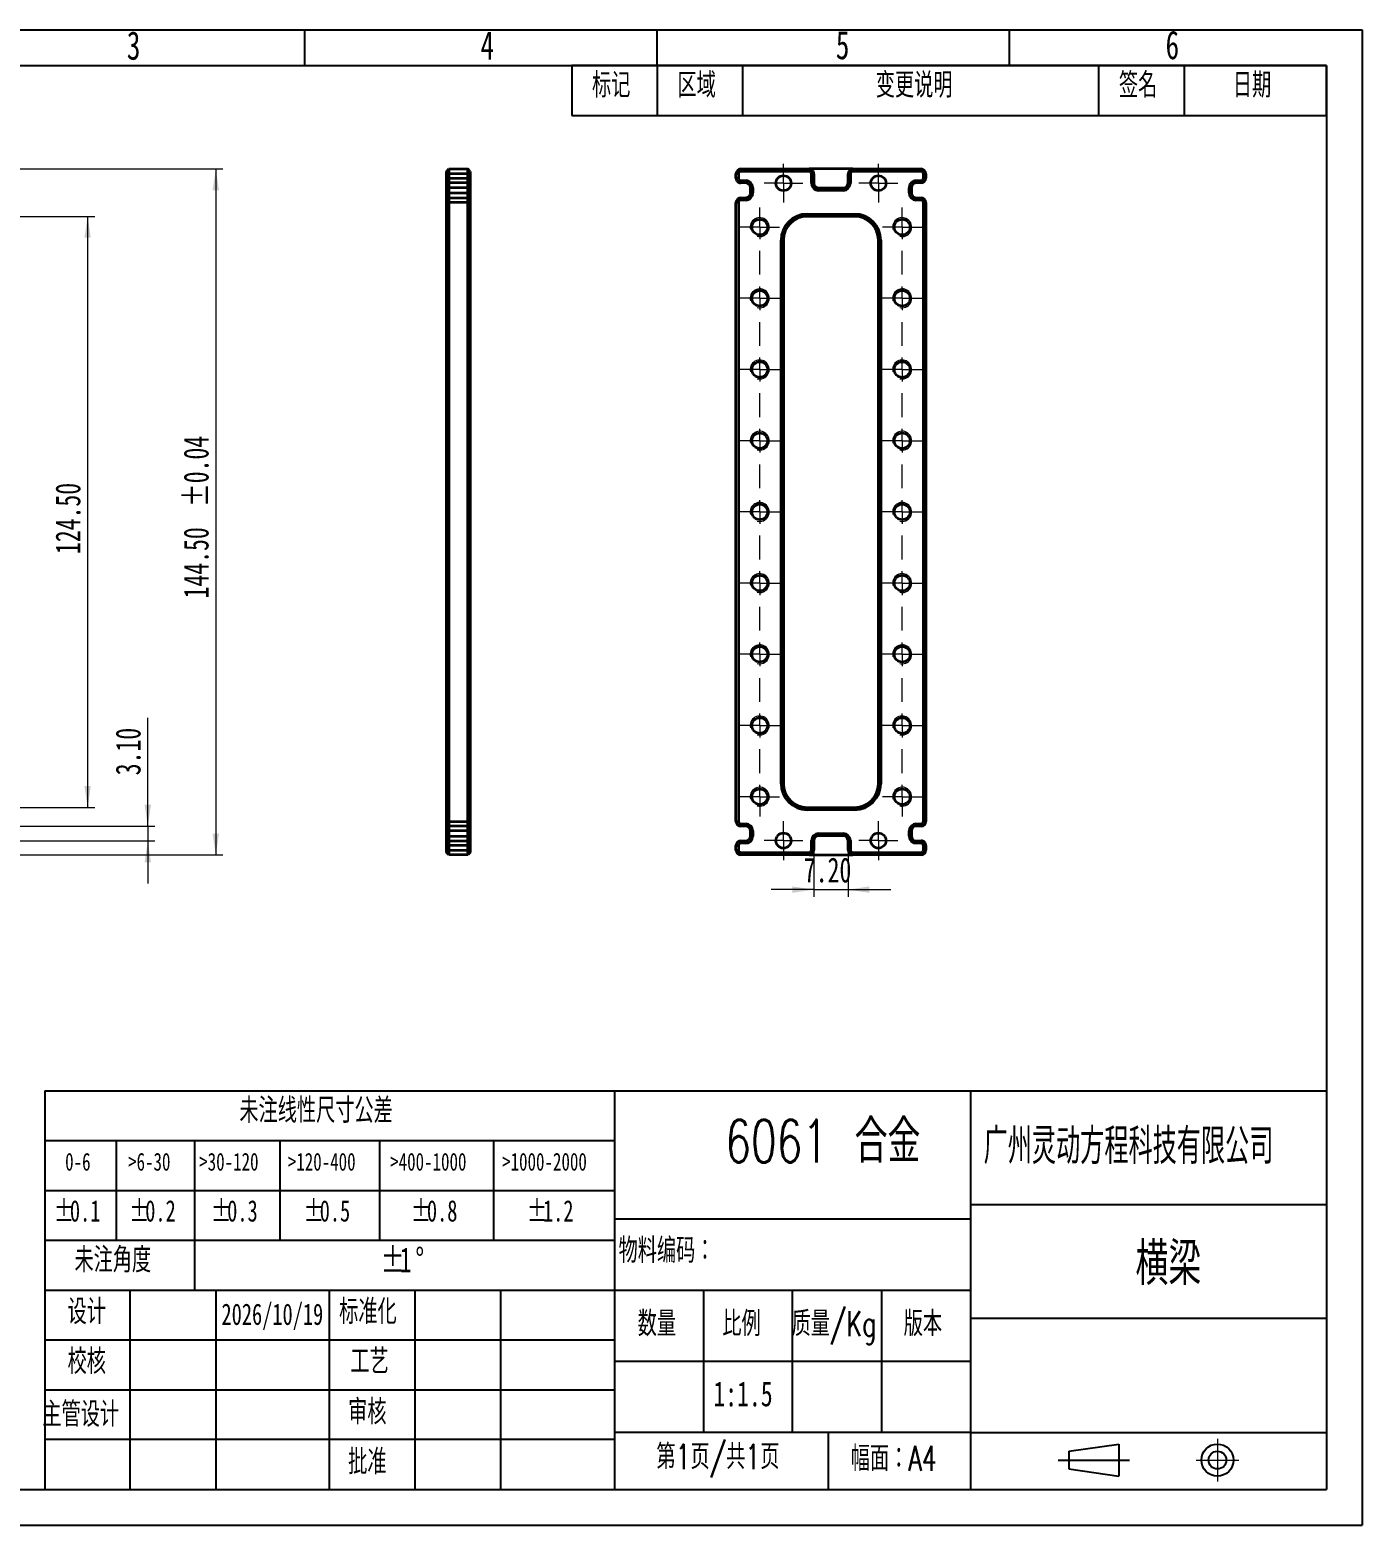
# Model space of a CAD drawing. Header units: millimetres. Extents: x 0 to 297, y 0 to 210.
# Drawn here: x 109.9 to 297, y 0 to 210 of the extents above; entities that cross this region are included whole.
import ezdxf

# ---------------------------------------------------------------- set-up
doc = ezdxf.new("R2010")
doc.units = ezdxf.units.MM
doc.linetypes.add('SLD-中心线', pattern=[34.29, 30.48, -1.27, 1.27, -1.27])
doc.linetypes.add('SLD-实线', pattern=[0])
for name, color, linetype in [('中心线层', 1, 'SLD-中心线'), ('尺寸线层', 83, 'SLD-实线'), ('文本', 7, 'SLD-实线'), ('细实线层', 7, 'SLD-实线')]:
    doc.layers.add(name, color=color, linetype=linetype)
doc.layers.add('粗实线层', color=7, linetype='SLD-实线', lineweight=35)
doc.styles.add('SLDTEXTSTYLE0', font='TXT', dxfattribs={"width": 0.7, "bigfont": 'bigfont'})
doc.styles.add('SLDTEXTSTYLE1', font='TXT', dxfattribs={"width": 0.7})
doc.styles.add('SLDTEXTSTYLE2', font='TXT', dxfattribs={"width": 0.616621, "bigfont": 'bigfont'})
doc.dimstyles.new('SLDDIMSTYLE2', dxfattribs={"dimtxt": 3.5, "dimasz": 3, "dimexe": 0, "dimexo": 0.0625, "dimgap": 0.875, "dimtad": 2, "dimlfac": 1.5, "dimrnd": 1e-09, "dimzin": 4, "dimdsep": 46, "dimtxsty": 'SLDTEXTSTYLE1', "dimsah": 1, "dimcen": 0.09, "dimadec": 0, "dimazin": 1, "dimtol": 1, "dimtp": 0.04, "dimtm": 0.04, "dimtfac": 1, "dimtofl": 0, "dimtmove": 0, "dimatfit": 3, "dimfxl": 0, "dimfrac": 2, "dimtolj": 1, "dimarcsym": 0})
doc.dimstyles.new('SLDDIMSTYLE6', dxfattribs={"dimtxt": 3.5, "dimasz": 3, "dimexe": 0, "dimexo": 0.0625, "dimgap": 0.875, "dimtad": 2, "dimlfac": 1.5, "dimrnd": 1e-09, "dimzin": 4, "dimdsep": 46, "dimtxsty": 'SLDTEXTSTYLE1', "dimsah": 1, "dimcen": 0.09, "dimadec": 0, "dimazin": 1, "dimtfac": 1, "dimtofl": 0, "dimtmove": 0, "dimatfit": 3, "dimfxl": 0, "dimfrac": 2, "dimtolj": 1, "dimtzin": 12, "dimarcsym": 0})
doc.dimstyles.new('SLDDIMSTYLE7', dxfattribs={"dimtxt": 3.5, "dimasz": 3, "dimexe": 0, "dimexo": 0.0625, "dimgap": 0.875, "dimtad": 2, "dimlfac": 1.5, "dimrnd": 1e-09, "dimzin": 4, "dimdsep": 46, "dimtxsty": 'SLDTEXTSTYLE1', "dimsah": 1, "dimcen": 0.09, "dimadec": 0, "dimazin": 1, "dimtfac": 1, "dimtmove": 0, "dimatfit": 0, "dimfxl": 0, "dimfrac": 2, "dimtolj": 1, "dimtzin": 12, "dimarcsym": 0})

# ---------------------------------------------------------------- blocks, each defined once
blk = doc.blocks.new('SW_TABLEANNOTATION_0')
at = {"color": 0}
for p, q in [((0, 0), (0, -7)), ((0, 0), (12, 0)), ((0, 0), (0, -7)), ((106, 0), (0, 0)), ((12, 0), (12, -7)), ((12, 0), (24, 0)), ((24, 0), (24, -7)), ((24, 0), (74, 0)), ((74, 0), (74, -7)), ((74, 0), (86, 0)), ((86, 0), (86, -7)), ((86, 0), (106, 0)), ((106, 0), (106, -7)), ((106, -7), (106, 0)), ((0, -7), (12, -7)), ((0, -7), (106, -7)), ((12, -7), (24, -7)), ((24, -7), (74, -7)), ((74, -7), (86, -7)), ((86, -7), (106, -7))]:
    blk.add_line(p, q, dxfattribs=at)
at = {"color": 0, "char_height": 3.5, "attachment_point": 1, "style": 'SLDTEXTSTYLE0'}
for s, insert in [('标记', (2.85, -1.01)), ('区域', (14.85, -1.01)), ('变更说明', (42.7, -1.01)), ('签名', (76.85, -1.01)), ('日期', (92.85, -1.01))]:
    blk.add_mtext(s, dxfattribs=dict(at, insert=insert))
blk = doc.blocks.new('SW_TABLEANNOTATION_1')
at = {"color": 0}
for p, q in [((0, 0), (0, -7)), ((0, 0), (5, 0)), ((5, 0), (10, 0)), ((10, 0), (21, 0)), ((21, 0), (33, 0)), ((33, 0), (47, 0)), ((47, 0), (63, 0)), ((63, 0), (80, 0)), ((80, 0), (80, -7)), ((0, -7), (0, -14)), ((0, -7), (5, -7)), ((5, -7), (10, -7)), ((10, -7), (10, -14)), ((10, -7), (21, -7)), ((21, -7), (21, -14)), ((21, -7), (33, -7)), ((33, -7), (33, -14)), ((33, -7), (47, -7)), ((47, -7), (47, -14)), ((47, -7), (63, -7)), ((63, -7), (63, -14)), ((63, -7), (80, -7)), ((80, -7), (80, -14)), ((0, -14), (0, -21)), ((0, -14), (5, -14)), ((5, -14), (10, -14)), ((10, -14), (10, -21)), ((10, -14), (21, -14)), ((21, -14), (21, -21)), ((21, -14), (33, -14)), ((33, -14), (33, -21)), ((33, -14), (47, -14)), ((47, -14), (47, -21)), ((47, -14), (63, -14)), ((63, -14), (63, -21)), ((63, -14), (80, -14)), ((80, -14), (80, -21)), ((0, -21), (0, -28)), ((0, -21), (5, -21)), ((5, -21), (10, -21)), ((10, -21), (21, -21)), ((21, -21), (21, -28)), ((21, -21), (21, -28)), ((21, -21), (33, -21)), ((33, -21), (47, -21)), ((47, -21), (63, -21)), ((63, -21), (80, -21)), ((80, -21), (80, -28)), ((0, -28), (5, -28)), ((5, -28), (10, -28)), ((10, -28), (21, -28)), ((21, -28), (33, -28)), ((33, -28), (47, -28)), ((47, -28), (63, -28)), ((63, -28), (80, -28))]:
    blk.add_line(p, q, dxfattribs=at)
at = {"color": 0, "attachment_point": 1}
for s, insert, char_height, style in [('未注线性尺寸公差', (27.32, -1.01), 3.5, 'SLDTEXTSTYLE0'), ('0-6', (2.85, -8.72), 2.5, 'SLDTEXTSTYLE1'), ('>6-30', (11.69, -8.72), 2.5, 'SLDTEXTSTYLE1'), ('>30-120', (21.68, -8.72), 2.5, 'SLDTEXTSTYLE1'), ('>120-400', (34.12, -8.72), 2.5, 'SLDTEXTSTYLE1'), ('>400-1000', (48.5, -8.72), 2.5, 'SLDTEXTSTYLE1'), ('>1000-2000', (64.22, -8.72), 2.5, 'SLDTEXTSTYLE1'), ('%%p', (1.25, -15.37), 3, 'SLDTEXTSTYLE1'), ('0.1', (3.52, -15.37), 3, 'SLDTEXTSTYLE1'), ('%%p', (11.84, -15.37), 3, 'SLDTEXTSTYLE1'), ('0.2', (14.1, -15.37), 3, 'SLDTEXTSTYLE1'), ('%%p', (23.34, -15.37), 3, 'SLDTEXTSTYLE1'), ('0.3', (25.61, -15.37), 3, 'SLDTEXTSTYLE1'), ('%%p', (36.34, -15.37), 3, 'SLDTEXTSTYLE1'), ('0.5', (38.6, -15.37), 3, 'SLDTEXTSTYLE1'), ('%%p', (51.4, -15.37), 3, 'SLDTEXTSTYLE1'), ('0.8', (53.66, -15.37), 3, 'SLDTEXTSTYLE1'), ('%%p', (67.69, -15.37), 3, 'SLDTEXTSTYLE1'), ('1.2', (69.96, -15.37), 3, 'SLDTEXTSTYLE1'), ('未注角度', (4.16, -22.01), 3.5, 'SLDTEXTSTYLE0'), ('%%p', (47.19, -22.01), 3.5, 'SLDTEXTSTYLE1'), ('1', (49.84, -22.01), 3.5, 'SLDTEXTSTYLE1'), ('%%d', (52.04, -22.01), 3.5, 'SLDTEXTSTYLE1')]:
    blk.add_mtext(s, dxfattribs=dict(at, insert=insert, char_height=char_height, style=style))
blk = doc.blocks.new('_D_2')
at = {"layer": '尺寸线层', "linetype": 'SLD-实线', "lineweight": 18}
for p, q in [((101.34, 190.47), (137.01, 190.47)), ((136.01, 190.47), (136.01, 94.13)), ((101.34, 94.13), (137.01, 94.13))]:
    blk.add_line(p, q, dxfattribs=at)
for points in [[(136.01, 190.47), (135.56, 187.47), (136.46, 187.47)], [(136.01, 94.13), (136.46, 97.13), (135.56, 97.13)]]:
    blk.add_solid(points, dxfattribs=at)
at = {"layer": '尺寸线层', "linetype": 'SLD-实线', "lineweight": 18, "char_height": 3.5, "attachment_point": 1, "rotation": 90, "style": 'SLDTEXTSTYLE1'}
for s, insert in [('±0.04', (131.49, 142.99)), ('144.50', (131.49, 130.15))]:
    blk.add_mtext(s, dxfattribs=dict(at, insert=insert))
blk = doc.blocks.new('_D_6')
at = {"layer": '尺寸线层', "linetype": 'SLD-实线', "lineweight": 18}
for p, q in [((92.01, 183.8), (119.01, 183.8)), ((118.01, 183.8), (118.01, 100.8)), ((92.01, 100.8), (119.01, 100.8))]:
    blk.add_line(p, q, dxfattribs=at)
for points in [[(118.01, 183.8), (117.56, 180.8), (118.46, 180.8)], [(118.01, 100.8), (118.46, 103.8), (117.56, 103.8)]]:
    blk.add_solid(points, dxfattribs=at)
at = {"layer": '尺寸线层', "linetype": 'SLD-实线', "lineweight": 18, "insert": (113.49, 136.38), "char_height": 3.5, "attachment_point": 1, "rotation": 90, "style": 'SLDTEXTSTYLE1'}
blk.add_mtext('124.50', dxfattribs=at)
blk = doc.blocks.new('_D_9')
at = {"layer": '尺寸线层', "linetype": 'SLD-实线', "lineweight": 18}
for p, q in [((126.46, 98.17), (126.46, 113.4)), ((101.34, 98.17), (127.46, 98.17)), ((126.46, 98.17), (126.46, 96.1)), ((101.34, 96.1), (127.46, 96.1)), ((126.46, 96.1), (126.46, 90.1))]:
    blk.add_line(p, q, dxfattribs=at)
for points in [[(126.46, 98.17), (126.91, 101.17), (126.01, 101.17)], [(126.46, 96.1), (126.01, 93.1), (126.91, 93.1)]]:
    blk.add_solid(points, dxfattribs=at)
at = {"layer": '尺寸线层', "linetype": 'SLD-实线', "lineweight": 18, "insert": (121.94, 105.31), "char_height": 3.5, "attachment_point": 1, "rotation": 90, "style": 'SLDTEXTSTYLE1'}
blk.add_mtext('3.10', dxfattribs=at)
blk = doc.blocks.new('_D_12')
at = {"layer": '尺寸线层', "linetype": 'SLD-实线', "lineweight": 18}
for p, q in [((220, 94.8), (220, 88.25)), ((224.8, 94.8), (224.8, 88.25)), ((220, 89.25), (214, 89.25)), ((220, 89.25), (224.8, 89.25)), ((224.8, 89.25), (230.8, 89.25))]:
    blk.add_line(p, q, dxfattribs=at)
for points in [[(220, 89.25), (217, 89.7), (217, 88.8)], [(224.8, 89.25), (227.8, 88.8), (227.8, 89.7)]]:
    blk.add_solid(points, dxfattribs=at)
at = {"layer": '尺寸线层', "linetype": 'SLD-实线', "lineweight": 18, "insert": (218.6, 93.76), "char_height": 3.5, "attachment_point": 1, "style": 'SLDTEXTSTYLE1'}
blk.add_mtext('7.20', dxfattribs=at)
blk = doc.blocks.new('SW_CENTERMARKSYMBOL_6')
at = {"layer": '中心线层', "color": 0, "linetype": 'SLD-中心线', "lineweight": 18}
for p, q in [((0, 1.67), (0, 2.73)), ((-1.67, 0), (-2.73, 0)), ((0, 0), (-1.67, 0)), ((0, 0), (0, 1.67)), ((0, 0), (0, -1.67)), ((0, 0), (1.67, 0)), ((1.67, 0), (2.73, 0)), ((0, -1.67), (0, -2.73))]:
    blk.add_line(p, q, dxfattribs=at)
blk = doc.blocks.new('SW_CENTERMARKSYMBOL_7')
at = {"layer": '中心线层', "color": 0, "linetype": 'SLD-中心线', "lineweight": 18}
for p, q in [((0, 1.67), (0, 2.73)), ((-1.67, 0), (-2.73, 0)), ((0, 0), (-1.67, 0)), ((0, 0), (0, 1.67)), ((0, 0), (0, -1.67)), ((0, 0), (1.67, 0)), ((1.67, 0), (2.73, 0)), ((0, -1.67), (0, -2.73))]:
    blk.add_line(p, q, dxfattribs=at)
blk = doc.blocks.new('SW_CENTERMARKSYMBOL_8')
at = {"layer": '中心线层', "color": 0, "linetype": 'SLD-中心线', "lineweight": 18}
for p, q in [((0, 1.67), (0, 2.73)), ((-1.67, 0), (-2.73, 0)), ((0, 0), (-1.67, 0)), ((0, 0), (0, 1.67)), ((0, 0), (0, -1.67)), ((0, 0), (1.67, 0)), ((1.67, 0), (2.73, 0)), ((0, -1.67), (0, -2.73))]:
    blk.add_line(p, q, dxfattribs=at)
blk = doc.blocks.new('SW_CENTERMARKSYMBOL_9')
at = {"layer": '中心线层', "color": 0, "linetype": 'SLD-中心线', "lineweight": 18}
for p, q in [((0, 1.67), (0, 2.73)), ((-1.67, 0), (-2.73, 0)), ((0, 0), (-1.67, 0)), ((0, 0), (0, 1.67)), ((0, 0), (0, -1.67)), ((0, 0), (1.67, 0)), ((1.67, 0), (2.73, 0)), ((0, -1.67), (0, -2.73))]:
    blk.add_line(p, q, dxfattribs=at)
blk = doc.blocks.new('SW_CENTERMARKSYMBOL_10')
at = {"layer": '中心线层', "color": 0, "linetype": 'SLD-中心线', "lineweight": 18}
for p, q in [((0, 31.67), (0, 32.77)), ((0, 30), (0, 31.67)), ((-1.67, 30), (-2.77, 30)), ((0, 30), (-1.67, 30)), ((0, 30), (0, 28.33)), ((0, 30), (1.67, 30)), ((1.67, 30), (2.77, 30)), ((0, 23.33), (0, 26.67)), ((0, 20), (0, 21.67)), ((-1.67, 20), (-2.77, 20)), ((0, 20), (-1.67, 20)), ((0, 20), (0, 18.33)), ((0, 20), (1.67, 20)), ((1.67, 20), (2.77, 20)), ((0, 13.33), (0, 16.67)), ((0, 10), (0, 11.67)), ((-1.67, 10), (-2.77, 10)), ((0, 10), (-1.67, 10)), ((0, 10), (0, 8.33)), ((0, 10), (1.67, 10)), ((1.67, 10), (2.77, 10)), ((0, 3.33), (0, 6.67)), ((-1.67, 0), (-2.77, 0)), ((0, 0), (-1.67, 0)), ((0, 0), (0, 1.67)), ((0, 0), (0, -1.67)), ((0, 0), (1.67, 0)), ((1.67, 0), (2.77, 0)), ((0, -6.67), (0, -3.33)), ((0, -10), (0, -8.33)), ((-1.67, -10), (-2.77, -10)), ((0, -10), (-1.67, -10)), ((0, -10), (0, -11.67)), ((0, -10), (1.67, -10)), ((1.67, -10), (2.77, -10)), ((0, -16.67), (0, -13.33)), ((0, -20), (0, -18.33)), ((-1.67, -20), (-2.77, -20)), ((0, -20), (-1.67, -20)), ((0, -20), (0, -21.67)), ((0, -20), (1.67, -20)), ((1.67, -20), (2.77, -20)), ((0, -26.67), (0, -23.33)), ((0, -30), (0, -28.33)), ((-1.67, -30), (-2.77, -30)), ((0, -30), (-1.67, -30)), ((0, -30), (0, -31.67)), ((0, -30), (1.67, -30)), ((1.67, -30), (2.77, -30)), ((0, -36.67), (0, -33.33)), ((0, -40), (0, -38.33)), ((-1.67, -40), (-2.77, -40)), ((0, -40), (-1.67, -40)), ((0, -40), (0, -41.67)), ((0, -40), (1.67, -40)), ((1.67, -40), (2.77, -40)), ((0, -46.67), (0, -43.33)), ((-1.67, -50), (-2.77, -50)), ((0, -50), (-1.67, -50)), ((0, -50), (0, -48.33)), ((0, -50), (0, -51.67)), ((0, -50), (1.67, -50)), ((1.67, -50), (2.77, -50)), ((0, -51.67), (0, -52.77))]:
    blk.add_line(p, q, dxfattribs=at)
blk = doc.blocks.new('SW_CENTERMARKSYMBOL_11')
at = {"layer": '中心线层', "color": 0, "linetype": 'SLD-中心线', "lineweight": 18}
for p, q in [((0, 31.67), (0, 32.77)), ((0, 30), (0, 31.67)), ((-1.67, 30), (-2.77, 30)), ((0, 30), (-1.67, 30)), ((0, 30), (0, 28.33)), ((0, 30), (1.67, 30)), ((1.67, 30), (2.77, 30)), ((0, 23.33), (0, 26.67)), ((0, 20), (0, 21.67)), ((-1.67, 20), (-2.77, 20)), ((0, 20), (-1.67, 20)), ((0, 20), (0, 18.33)), ((0, 20), (1.67, 20)), ((1.67, 20), (2.77, 20)), ((0, 13.33), (0, 16.67)), ((0, 10), (0, 11.67)), ((-1.67, 10), (-2.77, 10)), ((0, 10), (-1.67, 10)), ((0, 10), (0, 8.33)), ((0, 10), (1.67, 10)), ((1.67, 10), (2.77, 10)), ((0, 3.33), (0, 6.67)), ((-1.67, 0), (-2.77, 0)), ((0, 0), (-1.67, 0)), ((0, 0), (0, 1.67)), ((0, 0), (0, -1.67)), ((0, 0), (1.67, 0)), ((1.67, 0), (2.77, 0)), ((0, -6.67), (0, -3.33)), ((0, -10), (0, -8.33)), ((-1.67, -10), (-2.77, -10)), ((0, -10), (-1.67, -10)), ((0, -10), (0, -11.67)), ((0, -10), (1.67, -10)), ((1.67, -10), (2.77, -10)), ((0, -16.67), (0, -13.33)), ((0, -20), (0, -18.33)), ((-1.67, -20), (-2.77, -20)), ((0, -20), (-1.67, -20)), ((0, -20), (0, -21.67)), ((0, -20), (1.67, -20)), ((1.67, -20), (2.77, -20)), ((0, -26.67), (0, -23.33)), ((0, -30), (0, -28.33)), ((-1.67, -30), (-2.77, -30)), ((0, -30), (-1.67, -30)), ((0, -30), (0, -31.67)), ((0, -30), (1.67, -30)), ((1.67, -30), (2.77, -30)), ((0, -36.67), (0, -33.33)), ((0, -40), (0, -38.33)), ((-1.67, -40), (-2.77, -40)), ((0, -40), (-1.67, -40)), ((0, -40), (0, -41.67)), ((0, -40), (1.67, -40)), ((1.67, -40), (2.77, -40)), ((0, -46.67), (0, -43.33)), ((-1.67, -50), (-2.77, -50)), ((0, -50), (-1.67, -50)), ((0, -50), (0, -48.33)), ((0, -50), (0, -51.67)), ((0, -50), (1.67, -50)), ((1.67, -50), (2.77, -50)), ((0, -51.67), (0, -52.77))]:
    blk.add_line(p, q, dxfattribs=at)

msp = doc.modelspace()

# ---------------------------------------------------------------- linework, layer by layer
for p, q in [((0, 210), (297, 210)), ((148.5, 205), (148.5, 210)), ((198, 205), (198, 210)), ((247.5, 205), (247.5, 210)), ((297, 210), (297, 0)), ((25, 205), (292, 205)), ((292, 205), (292, 5)), ((112, 61), (292, 61)), ((112, 61), (112, 5)), ((192, 61), (192, 5)), ((242, 61), (242, 5)), ((292, 45), (242, 45)), ((192, 43), (242, 43)), ((112, 33), (192, 33)), ((124, 5), (124, 33)), ((136, 33), (136, 5)), ((152, 5), (152, 33)), ((164, 5), (164, 33)), ((176, 33), (176, 5)), ((192, 33), (242, 33)), ((204.5, 33), (204.5, 13)), ((217, 13), (217, 33)), ((229.5, 33), (229.5, 13)), ((292, 29), (242, 29)), ((112, 26), (192, 26)), ((242, 23), (192, 23)), ((112, 19), (192, 19)), ((242, 13), (192, 13)), ((222, 13), (222, 5)), ((242, 13), (292, 13)), ((192, 12), (112, 12)), ((255.82625782, 10.38429074), (262.82625782, 11.38429074)), ((262.82625782, 11.38429074), (262.82625782, 6.88429074)), ((254.32625782, 9.13429074), (264.32625782, 9.13429074)), ((255.82625782, 10.38429074), (255.82625782, 7.88429074)), ((255.82625782, 7.88429074), (262.82625782, 6.88429074)), ((25, 5), (292, 5)), ((0, 0), (297, 0))]:
    msp.add_line(p, q)
for radius in [2.25, 1.25]:
    msp.add_circle((276.6807843, 9.13429074), radius)
at = {"layer": '中心线层', "linetype": 'SLD-中心线', "lineweight": 18}
for p, q in [((276.6807843, 12.13429074), (276.6807843, 6.13429074)), ((273.6807843, 9.13429074), (279.6807843, 9.13429074))]:
    msp.add_line(p, q, dxfattribs=at)
at = {"layer": '粗实线层', "linetype": 'SLD-实线', "lineweight": 35}
for p, q in [((168.4131866, 190.1337651), (168.74651993, 190.46709844)), ((168.4131866, 189.80043177), (168.4131866, 190.1337651)), ((168.4131866, 189.80043177), (168.74651993, 189.80043177)), ((168.4131866, 189.16709844), (168.4131866, 189.80043177)), ((168.4131866, 189.16709844), (168.74651993, 189.16709844)), ((168.4131866, 188.8337651), (168.4131866, 189.16709844)), ((168.74651993, 190.46709844), (168.74651993, 189.80043177)), ((168.74651993, 190.46709844), (171.4131866, 190.46709844)), ((171.4131866, 189.80043177), (168.74651993, 189.80043177)), ((168.74651993, 189.80043177), (168.74651993, 189.16709844)), ((168.74651993, 189.16709844), (171.4131866, 189.16709844)), ((168.74651993, 189.16709844), (168.74651993, 188.50043177)), ((171.4131866, 189.80043177), (171.4131866, 190.46709844)), ((171.74651993, 190.1337651), (171.4131866, 190.46709844)), ((171.74651993, 189.80043177), (171.4131866, 189.80043177)), ((171.4131866, 189.16709844), (171.4131866, 189.80043177)), ((171.74651993, 189.16709844), (171.4131866, 189.16709844)), ((171.4131866, 188.50043177), (171.4131866, 189.16709844)), ((171.74651993, 190.1337651), (171.74651993, 189.80043177)), ((171.74651993, 189.80043177), (171.74651993, 189.16709844)), ((171.74651993, 189.16709844), (171.74651993, 188.8337651)), ((209.40236752, 189.80043177), (209.06903419, 189.80043177)), ((209.06903419, 189.16709844), (209.06903419, 189.80043177)), ((209.40236752, 189.16709844), (209.06903419, 189.16709844)), ((209.40236752, 189.80043177), (209.40236752, 189.16709844)), ((209.73570085, 190.1337651), (209.73570085, 190.46709844)), ((209.73570085, 190.46709844), (219.33570085, 190.46709844)), ((219.33570085, 190.1337651), (209.73570085, 190.1337651)), ((219.33570085, 190.1337651), (219.33570085, 190.46709844)), ((225.46903419, 190.46709844), (219.33570085, 190.46709844)), ((219.66903419, 188.46709844), (219.66903419, 189.80043177)), ((219.66903419, 189.80043177), (220.00236752, 189.80043177)), ((220.00236752, 189.80043177), (220.00236752, 188.46709844)), ((224.80236752, 188.46709844), (224.80236752, 189.80043177)), ((225.13570085, 189.80043177), (224.80236752, 189.80043177)), ((225.13570085, 189.80043177), (225.13570085, 188.46709844)), ((225.46903419, 190.1337651), (225.46903419, 190.46709844)), ((225.46903419, 190.46709844), (235.06903419, 190.46709844)), ((235.06903419, 190.1337651), (225.46903419, 190.1337651)), ((235.06903419, 190.1337651), (235.06903419, 190.46709844)), ((235.40236752, 189.16709844), (235.40236752, 189.80043177)), ((235.40236752, 189.80043177), (235.73570085, 189.80043177)), ((235.40236752, 189.16709844), (235.73570085, 189.16709844)), ((235.73570085, 189.80043177), (235.73570085, 189.16709844)), ((168.4131866, 188.8337651), (168.74651993, 188.50043177)), ((168.4131866, 187.8337651), (168.4131866, 188.8337651)), ((168.4131866, 187.8337651), (168.74651993, 187.8337651)), ((168.4131866, 187.10043177), (168.4131866, 187.8337651)), ((168.4131866, 187.10043177), (168.74651993, 187.10043177)), ((168.4131866, 186.10043177), (168.4131866, 187.10043177)), ((171.4131866, 188.50043177), (168.74651993, 188.50043177)), ((168.74651993, 188.50043177), (168.74651993, 187.8337651)), ((171.4131866, 187.8337651), (168.74651993, 187.8337651)), ((168.74651993, 187.8337651), (168.74651993, 187.10043177)), ((168.74651993, 187.10043177), (168.74651993, 186.4337651)), ((168.74651993, 187.10043177), (171.4131866, 187.10043177)), ((171.74651993, 188.8337651), (171.4131866, 188.50043177)), ((171.4131866, 187.8337651), (171.4131866, 188.50043177)), ((171.74651993, 187.8337651), (171.4131866, 187.8337651)), ((171.4131866, 187.10043177), (171.4131866, 187.8337651)), ((171.4131866, 186.4337651), (171.4131866, 187.10043177)), ((171.74651993, 187.10043177), (171.4131866, 187.10043177)), ((171.74651993, 188.8337651), (171.74651993, 187.8337651)), ((171.74651993, 187.8337651), (171.74651993, 187.10043177)), ((171.74651993, 187.10043177), (171.74651993, 186.10043177)), ((209.73570085, 188.8337651), (210.43570085, 188.8337651)), ((209.73570085, 188.8337651), (209.73570085, 188.50043177)), ((210.43570085, 188.50043177), (209.73570085, 188.50043177)), ((210.43570085, 188.8337651), (210.43570085, 188.50043177)), ((211.43570085, 187.8337651), (211.10236752, 187.8337651)), ((211.10236752, 187.10043177), (211.10236752, 187.8337651)), ((211.43570085, 187.10043177), (211.10236752, 187.10043177)), ((211.43570085, 187.8337651), (211.43570085, 187.10043177)), ((219.66903419, 188.46709844), (220.00236752, 188.46709844)), ((220.66903419, 187.46709844), (220.66903419, 187.80043177)), ((220.66903419, 187.80043177), (224.13570085, 187.80043177)), ((224.13570085, 187.46709844), (220.66903419, 187.46709844)), ((224.13570085, 187.46709844), (224.13570085, 187.80043177)), ((225.13570085, 188.46709844), (224.80236752, 188.46709844)), ((233.36903419, 187.10043177), (233.36903419, 187.8337651)), ((233.36903419, 187.8337651), (233.70236752, 187.8337651)), ((233.36903419, 187.10043177), (233.70236752, 187.10043177)), ((233.70236752, 187.8337651), (233.70236752, 187.10043177)), ((234.36903419, 188.8337651), (235.06903419, 188.8337651)), ((234.36903419, 188.8337651), (234.36903419, 188.50043177)), ((235.06903419, 188.50043177), (234.36903419, 188.50043177)), ((235.06903419, 188.8337651), (235.06903419, 188.50043177)), ((168.4131866, 186.10043177), (168.74651993, 186.4337651)), ((168.4131866, 185.76709844), (168.4131866, 186.10043177)), ((168.4131866, 98.8337651), (168.4131866, 185.76709844)), ((168.4131866, 185.76709844), (168.74651993, 185.76709844)), ((168.74651993, 186.4337651), (168.74651993, 185.76709844)), ((168.74651993, 186.4337651), (171.4131866, 186.4337651)), ((168.74651993, 185.76709844), (168.74651993, 98.8337651)), ((171.4131866, 185.76709844), (168.74651993, 185.76709844)), ((171.4131866, 185.76709844), (171.4131866, 186.4337651)), ((171.74651993, 186.10043177), (171.4131866, 186.4337651)), ((171.4131866, 98.8337651), (171.4131866, 185.76709844)), ((171.74651993, 185.76709844), (171.4131866, 185.76709844)), ((171.74651993, 186.10043177), (171.74651993, 185.76709844)), ((171.74651993, 185.76709844), (171.74651993, 98.8337651)), ((209.40236752, 185.76709844), (209.06903419, 185.76709844)), ((209.06903419, 98.8337651), (209.06903419, 185.76709844)), ((209.40236752, 185.76709844), (209.40236752, 98.8337651)), ((209.73570085, 186.10043177), (209.73570085, 186.4337651)), ((209.73570085, 186.4337651), (210.43570085, 186.4337651)), ((210.43570085, 186.10043177), (209.73570085, 186.10043177)), ((210.43570085, 186.10043177), (210.43570085, 186.4337651)), ((234.36903419, 186.10043177), (234.36903419, 186.4337651)), ((234.36903419, 186.4337651), (235.06903419, 186.4337651)), ((235.06903419, 186.10043177), (234.36903419, 186.10043177)), ((235.06903419, 186.10043177), (235.06903419, 186.4337651)), ((235.40236752, 98.8337651), (235.40236752, 185.76709844)), ((235.40236752, 185.76709844), (235.73570085, 185.76709844)), ((235.73570085, 185.76709844), (235.73570085, 98.8337651)), ((219.06903419, 184.1337651), (225.73570085, 184.1337651)), ((219.06903419, 183.80043177), (219.06903419, 184.1337651)), ((225.73570085, 183.80043177), (219.06903419, 183.80043177)), ((225.73570085, 184.1337651), (225.73570085, 183.80043177)), ((215.40236752, 104.1337651), (215.40236752, 180.46709844)), ((215.73570085, 180.46709844), (215.40236752, 180.46709844)), ((215.73570085, 180.46709844), (215.73570085, 104.1337651)), ((229.40236752, 180.46709844), (229.06903419, 180.46709844)), ((229.06903419, 104.1337651), (229.06903419, 180.46709844)), ((229.40236752, 180.46709844), (229.40236752, 104.1337651)), ((215.73570085, 104.1337651), (215.40236752, 104.1337651)), ((229.40236752, 104.1337651), (229.06903419, 104.1337651)), ((219.06903419, 100.80043177), (219.06903419, 100.46709844)), ((219.06903419, 100.80043177), (225.73570085, 100.80043177)), ((225.73570085, 100.46709844), (225.73570085, 100.80043177)), ((168.4131866, 98.50043177), (168.4131866, 98.8337651)), ((168.74651993, 98.8337651), (168.4131866, 98.8337651)), ((168.74651993, 98.8337651), (168.74651993, 98.16709844)), ((168.74651993, 98.8337651), (171.4131866, 98.8337651)), ((171.4131866, 98.16709844), (171.4131866, 98.8337651)), ((171.74651993, 98.8337651), (171.4131866, 98.8337651)), ((171.74651993, 98.8337651), (171.74651993, 98.50043177)), ((209.06903419, 98.8337651), (209.40236752, 98.8337651)), ((225.73570085, 100.46709844), (219.06903419, 100.46709844)), ((235.73570085, 98.8337651), (235.40236752, 98.8337651)), ((168.74651993, 98.16709844), (168.4131866, 98.50043177)), ((168.4131866, 97.50043177), (168.4131866, 98.50043177)), ((168.74651993, 97.50043177), (168.4131866, 97.50043177)), ((168.4131866, 96.76709844), (168.4131866, 97.50043177)), ((168.74651993, 96.76709844), (168.4131866, 96.76709844)), ((168.4131866, 95.76709844), (168.4131866, 96.76709844)), ((171.4131866, 98.16709844), (168.74651993, 98.16709844)), ((168.74651993, 98.16709844), (168.74651993, 97.50043177)), ((171.4131866, 97.50043177), (168.74651993, 97.50043177)), ((168.74651993, 97.50043177), (168.74651993, 96.76709844)), ((168.74651993, 96.76709844), (168.74651993, 96.10043177)), ((168.74651993, 96.76709844), (171.4131866, 96.76709844)), ((171.74651993, 98.50043177), (171.4131866, 98.16709844)), ((171.4131866, 97.50043177), (171.4131866, 98.16709844)), ((171.74651993, 97.50043177), (171.4131866, 97.50043177)), ((171.4131866, 96.76709844), (171.4131866, 97.50043177)), ((171.4131866, 96.10043177), (171.4131866, 96.76709844)), ((171.74651993, 96.76709844), (171.4131866, 96.76709844)), ((171.74651993, 98.50043177), (171.74651993, 97.50043177)), ((171.74651993, 97.50043177), (171.74651993, 96.76709844)), ((171.74651993, 96.76709844), (171.74651993, 95.76709844)), ((209.73570085, 98.50043177), (210.43570085, 98.50043177)), ((209.73570085, 98.16709844), (209.73570085, 98.50043177)), ((210.43570085, 98.16709844), (209.73570085, 98.16709844)), ((210.43570085, 98.16709844), (210.43570085, 98.50043177)), ((211.10236752, 97.50043177), (211.43570085, 97.50043177)), ((211.10236752, 96.76709844), (211.10236752, 97.50043177)), ((211.10236752, 96.76709844), (211.43570085, 96.76709844)), ((211.43570085, 97.50043177), (211.43570085, 96.76709844)), ((220.66903419, 97.1337651), (224.13570085, 97.1337651)), ((220.66903419, 96.80043177), (220.66903419, 97.1337651)), ((224.13570085, 96.80043177), (220.66903419, 96.80043177)), ((224.13570085, 96.80043177), (224.13570085, 97.1337651)), ((233.36903419, 96.76709844), (233.36903419, 97.50043177)), ((233.70236752, 97.50043177), (233.36903419, 97.50043177)), ((233.70236752, 96.76709844), (233.36903419, 96.76709844)), ((233.70236752, 97.50043177), (233.70236752, 96.76709844)), ((234.36903419, 98.50043177), (235.06903419, 98.50043177)), ((234.36903419, 98.16709844), (234.36903419, 98.50043177)), ((235.06903419, 98.16709844), (234.36903419, 98.16709844)), ((235.06903419, 98.16709844), (235.06903419, 98.50043177)), ((168.74651993, 96.10043177), (168.4131866, 95.76709844)), ((168.4131866, 95.4337651), (168.4131866, 95.76709844)), ((168.4131866, 94.80043177), (168.4131866, 95.4337651)), ((168.74651993, 95.4337651), (168.4131866, 95.4337651)), ((168.4131866, 94.46709844), (168.4131866, 94.80043177)), ((168.74651993, 94.80043177), (168.4131866, 94.80043177)), ((168.74651993, 96.10043177), (168.74651993, 95.4337651)), ((168.74651993, 96.10043177), (171.4131866, 96.10043177)), ((168.74651993, 95.4337651), (168.74651993, 94.80043177)), ((171.4131866, 95.4337651), (168.74651993, 95.4337651)), ((168.74651993, 94.80043177), (168.74651993, 94.1337651)), ((168.74651993, 94.80043177), (171.4131866, 94.80043177)), ((171.4131866, 95.4337651), (171.4131866, 96.10043177)), ((171.74651993, 95.76709844), (171.4131866, 96.10043177)), ((171.4131866, 94.80043177), (171.4131866, 95.4337651)), ((171.74651993, 95.4337651), (171.4131866, 95.4337651)), ((171.4131866, 94.1337651), (171.4131866, 94.80043177)), ((171.74651993, 94.80043177), (171.4131866, 94.80043177)), ((171.74651993, 95.76709844), (171.74651993, 95.4337651)), ((171.74651993, 95.4337651), (171.74651993, 94.80043177)), ((171.74651993, 94.80043177), (171.74651993, 94.46709844)), ((209.06903419, 95.4337651), (209.40236752, 95.4337651)), ((209.06903419, 94.80043177), (209.06903419, 95.4337651)), ((209.06903419, 94.80043177), (209.40236752, 94.80043177)), ((209.40236752, 95.4337651), (209.40236752, 94.80043177)), ((209.73570085, 96.10043177), (209.73570085, 95.76709844)), ((209.73570085, 96.10043177), (210.43570085, 96.10043177)), ((210.43570085, 95.76709844), (209.73570085, 95.76709844)), ((210.43570085, 96.10043177), (210.43570085, 95.76709844)), ((219.66903419, 94.80043177), (219.66903419, 96.1337651)), ((220.00236752, 96.1337651), (219.66903419, 96.1337651)), ((220.00236752, 94.80043177), (219.66903419, 94.80043177)), ((220.00236752, 96.1337651), (220.00236752, 94.80043177)), ((224.80236752, 96.1337651), (225.13570085, 96.1337651)), ((224.80236752, 94.80043177), (224.80236752, 96.1337651)), ((224.80236752, 94.80043177), (225.13570085, 94.80043177)), ((225.13570085, 96.1337651), (225.13570085, 94.80043177)), ((234.36903419, 96.10043177), (234.36903419, 95.76709844)), ((234.36903419, 96.10043177), (235.06903419, 96.10043177)), ((235.06903419, 95.76709844), (234.36903419, 95.76709844)), ((235.06903419, 96.10043177), (235.06903419, 95.76709844)), ((235.40236752, 94.80043177), (235.40236752, 95.4337651)), ((235.73570085, 95.4337651), (235.40236752, 95.4337651)), ((235.73570085, 94.80043177), (235.40236752, 94.80043177)), ((235.73570085, 95.4337651), (235.73570085, 94.80043177)), ((168.74651993, 94.1337651), (168.4131866, 94.46709844)), ((171.4131866, 94.1337651), (168.74651993, 94.1337651)), ((171.74651993, 94.46709844), (171.4131866, 94.1337651)), ((209.73570085, 94.1337651), (209.73570085, 94.46709844)), ((209.73570085, 94.46709844), (219.33570085, 94.46709844)), ((219.33570085, 94.1337651), (209.73570085, 94.1337651)), ((219.33570085, 94.1337651), (219.33570085, 94.46709844)), ((219.33570085, 94.1337651), (225.46903419, 94.1337651)), ((225.46903419, 94.46709844), (235.06903419, 94.46709844)), ((225.46903419, 94.1337651), (225.46903419, 94.46709844)), ((235.06903419, 94.1337651), (225.46903419, 94.1337651)), ((235.06903419, 94.1337651), (235.06903419, 94.46709844))]:
    msp.add_line(p, q, dxfattribs=at)
for centre, radius in [((215.73570085, 188.46709844), 1.06666667), ((229.06903419, 188.46709844), 1.06666667), ((212.40236752, 182.30043177), 1.1), ((232.40236752, 182.30043177), 1.1), ((212.40236752, 172.30043177), 1.1), ((232.40236752, 172.30043177), 1.1), ((212.40236752, 162.30043177), 1.1), ((232.40236752, 162.30043177), 1.1), ((212.40236752, 152.30043177), 1.1), ((232.40236752, 152.30043177), 1.1), ((212.40236752, 142.30043177), 1.1), ((232.40236752, 142.30043177), 1.1), ((212.40236752, 132.30043177), 1.1), ((232.40236752, 132.30043177), 1.1), ((212.40236752, 122.30043177), 1.1), ((232.40236752, 122.30043177), 1.1), ((212.40236752, 112.30043177), 1.1), ((232.40236752, 112.30043177), 1.1), ((212.40236752, 102.30043177), 1.1), ((232.40236752, 102.30043177), 1.1), ((215.73570085, 96.1337651), 1.06666667), ((229.06903419, 96.1337651), 1.06666667)]:
    msp.add_circle(centre, radius, dxfattribs=at)
for centre, radius, start, end in [((209.73570085, 189.80043177), 0.66666667, 90, 179.9999999999), ((209.73570085, 189.16709844), 0.66666667, 179.9999999999, 270), ((209.73570085, 189.80043177), 0.33333333, 90, 180), ((209.73570085, 189.16709844), 0.33333333, 180, 270), ((219.33570085, 189.80043177), 0.66666667, 359.9999999999, 90), ((219.33570085, 189.80043177), 0.33333333, 0, 90), ((225.46903419, 189.80043177), 0.66666667, 90, 180), ((225.46903419, 189.80043177), 0.33333333, 90, 180), ((235.06903419, 189.80043177), 0.66666667, 0, 90), ((235.06903419, 189.80043177), 0.33333333, 0, 90), ((235.06903419, 189.16709844), 0.33333333, 270, 0), ((235.06903419, 189.16709844), 0.66666667, 270, 0), ((210.43570085, 187.8337651), 1, 0.0000000001, 90), ((210.43570085, 187.8337651), 0.66666667, 0.0000000001, 90), ((210.43570085, 187.10043177), 1, 270, 0.0000000001), ((210.43570085, 187.10043177), 0.66666667, 270, 0.0000000001), ((220.66903419, 188.46709844), 1, 179.9999999999, 270), ((220.66903419, 188.46709844), 0.66666667, 180, 270), ((224.13570085, 188.46709844), 1, 270, 360), ((224.13570085, 188.46709844), 0.66666667, 270, 0), ((234.36903419, 187.8337651), 1, 90, 180), ((234.36903419, 187.10043177), 1, 180, 270), ((234.36903419, 187.8337651), 0.66666667, 90, 180), ((234.36903419, 187.10043177), 0.66666667, 180, 270), ((209.73570085, 185.76709844), 0.66666667, 90, 179.9999999999), ((209.73570085, 185.76709844), 0.33333333, 90, 180), ((235.06903419, 185.76709844), 0.66666667, 360, 90), ((235.06903419, 185.76709844), 0.33333333, 0, 90), ((219.06903419, 180.46709844), 3.66666667, 90, 180), ((219.06903419, 180.46709844), 3.33333333, 90, 180), ((225.73570085, 180.46709844), 3.66666667, 0, 90), ((225.73570085, 180.46709844), 3.33333333, 0, 90), ((219.06903419, 104.1337651), 3.66666667, 180, 270), ((219.06903419, 104.1337651), 3.33333333, 180, 270), ((225.73570085, 104.1337651), 3.66666667, 270, 360), ((225.73570085, 104.1337651), 3.33333333, 270, 360), ((209.73570085, 98.8337651), 0.66666667, 180, 270), ((209.73570085, 98.8337651), 0.33333333, 180.0000000001, 270), ((235.06903419, 98.8337651), 0.33333333, 270, 0), ((235.06903419, 98.8337651), 0.66666667, 270, 359.9999999999), ((210.43570085, 97.50043177), 1, 0, 90), ((210.43570085, 97.50043177), 0.66666667, 0, 90), ((210.43570085, 96.76709844), 1, 270, 0), ((210.43570085, 96.76709844), 0.66666667, 270, 0), ((220.66903419, 96.1337651), 1, 90, 180), ((220.66903419, 96.1337651), 0.66666667, 90, 180.0000000001), ((224.13570085, 96.1337651), 1, 360, 90), ((224.13570085, 96.1337651), 0.66666667, 0, 90), ((234.36903419, 97.50043177), 1, 90, 180), ((234.36903419, 96.76709844), 1, 180, 270), ((234.36903419, 97.50043177), 0.66666667, 90, 180), ((234.36903419, 96.76709844), 0.66666667, 180, 270), ((209.73570085, 95.4337651), 0.66666667, 90, 180), ((209.73570085, 94.80043177), 0.66666667, 180, 270), ((209.73570085, 95.4337651), 0.33333333, 90, 180.0000000001), ((209.73570085, 94.80043177), 0.33333333, 180.0000000001, 270), ((219.33570085, 94.80043177), 0.33333333, 270, 0), ((219.33570085, 94.80043177), 0.66666667, 270, 359.9999999999), ((225.46903419, 94.80043177), 0.66666667, 179.9999999999, 270), ((225.46903419, 94.80043177), 0.33333333, 180, 270), ((235.06903419, 95.4337651), 0.66666667, 359.9999999999, 90), ((235.06903419, 95.4337651), 0.33333333, 0, 90), ((235.06903419, 94.80043177), 0.33333333, 270, 0), ((235.06903419, 94.80043177), 0.66666667, 270, 359.9999999999)]:
    msp.add_arc(centre, radius, start, end, dxfattribs=at)
at = {"layer": '细实线层', "linetype": 'SLD-实线', "lineweight": 18}
for centre in [(212.40236752, 182.30043177), (232.40236752, 182.30043177), (212.40236752, 172.30043177), (232.40236752, 172.30043177), (212.40236752, 162.30043177), (232.40236752, 162.30043177), (212.40236752, 152.30043177), (232.40236752, 152.30043177), (212.40236752, 142.30043177), (232.40236752, 142.30043177), (212.40236752, 132.30043177), (232.40236752, 132.30043177), (212.40236752, 122.30043177), (232.40236752, 122.30043177), (212.40236752, 112.30043177), (232.40236752, 112.30043177), (212.40236752, 102.30043177), (232.40236752, 102.30043177)]:
    msp.add_arc(centre, 1.33333333, 255, 195, dxfattribs=at)

# ---------------------------------------------------------------- block references
for name, p in [('SW_TABLEANNOTATION_0', (186, 205)), ('SW_TABLEANNOTATION_1', (112.00079173, 61.00703743))]:
    msp.add_blockref(name, p)
at = {"layer": '中心线层', "linetype": 'SLD-中心线', "lineweight": 18}
for name, p in [('SW_CENTERMARKSYMBOL_8', (215.73570085, 188.46709844)), ('SW_CENTERMARKSYMBOL_9', (229.06903419, 188.46709844)), ('SW_CENTERMARKSYMBOL_10', (212.40236752, 152.30043177)), ('SW_CENTERMARKSYMBOL_11', (232.40236752, 152.30043177)), ('SW_CENTERMARKSYMBOL_7', (215.73570085, 96.1337651)), ('SW_CENTERMARKSYMBOL_6', (229.06903419, 96.1337651))]:
    msp.add_blockref(name, p, dxfattribs=at)

# ---------------------------------------------------------------- texts
at = {"layer": '文本', "linetype": 'SLD-实线', "lineweight": 18}
for s, insert, char_height, attachment_point, style in [('3', (123.51758084, 209.81182643), 4, 1, 'SLDTEXTSTYLE1'), ('4', (173.19185265, 209.81182643), 4, 1, 'SLDTEXTSTYLE1'), ('5', (223.08851348, 209.88691991), 4, 1, 'SLDTEXTSTYLE1'), ('6', (269.40053685, 209.88691991), 4, 1, 'SLDTEXTSTYLE1'), ('6061 合金', (221.27801265, 56.92207679), 6, 2, 'SLDTEXTSTYLE0'), ('广州灵动方程科技有限公司', (243.84523616, 55.71912053), 5, 1, 'SLDTEXTSTYLE2'), ('物料编码：', (192.57933446, 40.31950416), 3.5, 1, 'SLDTEXTSTYLE0'), ('横梁', (269.79852045, 39.71038887), 6, 2, 'SLDTEXTSTYLE0'), ('设计', (115.19496978, 31.720886), 3.5, 1, 'SLDTEXTSTYLE0'), ('标准化', (153.33567573, 31.720886), 3.5, 1, 'SLDTEXTSTYLE0'), ('2026/10/19', (136.80925514, 31.11940749), 3, 1, 'SLDTEXTSTYLE1'), ('数量', (195.25852887, 30.04140949), 3.5, 1, 'SLDTEXTSTYLE0'), ('比例', (207.15245398, 30.04140949), 3.5, 1, 'SLDTEXTSTYLE0'), ('质量/Kg', (216.88204424, 30.04140949), 3.5, 1, 'SLDTEXTSTYLE0'), ('版本', (232.61774635, 30.04140949), 3.5, 1, 'SLDTEXTSTYLE0'), ('校核', (115.19496978, 24.73857961), 3.5, 1, 'SLDTEXTSTYLE0'), ('工艺', (154.91067562, 24.73857961), 3.5, 1, 'SLDTEXTSTYLE0'), ('1:1.5', (205.88525212, 20.18117645), 3.5, 1, 'SLDTEXTSTYLE1'), ('主管设计', (111.64965721, 17.31051391), 3.5, 1, 'SLDTEXTSTYLE0'), ('审核', (154.60025071, 17.65311814), 3.5, 1, 'SLDTEXTSTYLE0'), ('批准', (154.60025071, 10.64989957), 3.5, 1, 'SLDTEXTSTYLE0'), ('第1页/共1页', (197.8882411, 11.35988068), 3.5, 1, 'SLDTEXTSTYLE0'), ('幅面：A4', (225.19251089, 11.11646448), 3.5, 1, 'SLDTEXTSTYLE0')]:
    msp.add_mtext(s, dxfattribs=dict(at, insert=insert, char_height=char_height, attachment_point=attachment_point, style=style))

# ---------------------------------------------------------------- dimensions: what is measured, and where the dimension line sits
at = {"layer": '尺寸线层', "linetype": 'SLD-实线', "lineweight": 18}
for base, p1, p2, angle, dimstyle, picture, middle in [((136.00598326, 94.1337651), (101.33931659, 190.46709844), (101.33931659, 94.1337651), 90, 'SLDDIMSTYLE2', '_D_2', (136.00598326, 142.30043177)), ((118.00598326, 100.80043177), (92.00598326, 183.80043177), (92.00598326, 100.80043177), 90, 'SLDDIMSTYLE6', '_D_6', (118.00598326, 142.30043177)), ((126.45558694, 96.10043177), (101.33931659, 98.16709844), (101.33931659, 96.10043177), 90, 'SLDDIMSTYLE7', '_D_9', (126.45558694, 109.35489619)), ((224.80236752, 89.25221475), (220.00236752, 94.80043177), (224.80236752, 94.80043177), 0, 'SLDDIMSTYLE7', '_D_12', (222.40236752, 89.25221475))]:
    dim = msp.add_linear_dim(base=base, p1=p1, p2=p2, angle=angle, dimstyle=dimstyle, dxfattribs=at)
    dim.commit()
    dim.dimension.update_dxf_attribs({"geometry": picture, "text_midpoint": middle, "dimtype": 160})

doc.saveas('drawing.dxf')
